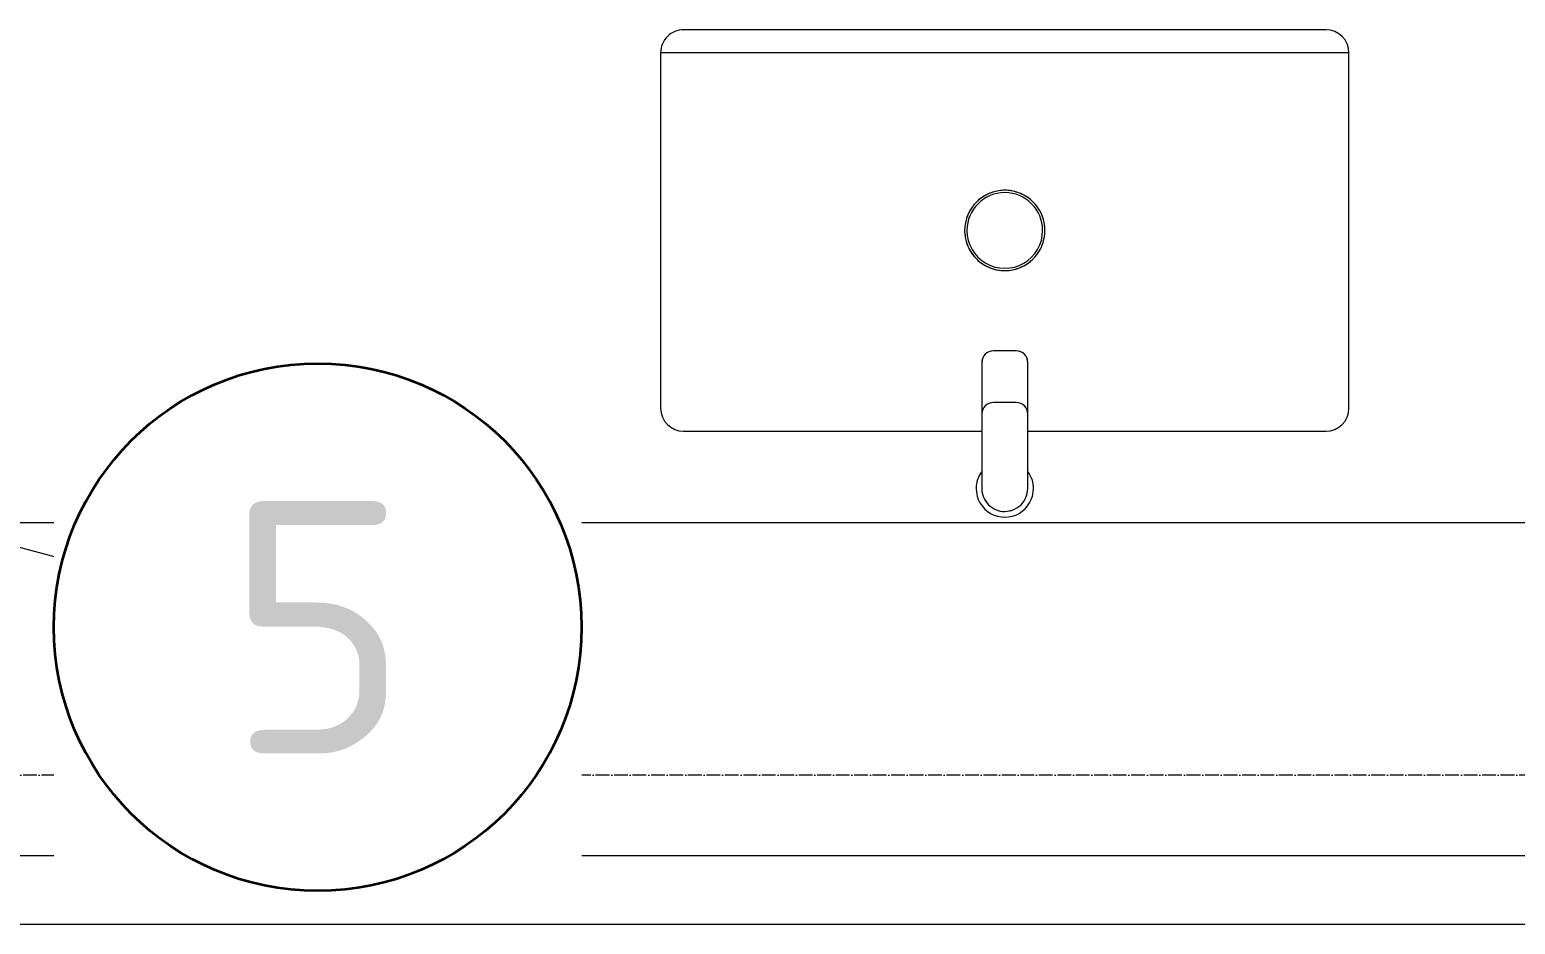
# Model space of a CAD drawing. Header units: millimetres. Extents: x -5016 to 62834, y -6019 to 88916.
# Drawn here: x 13550 to 14845, y 79870 to 80650 of the extents above; entities that cross this region are included whole.
import ezdxf
from ezdxf.enums import TextEntityAlignment as Align

# ---------------------------------------------------------------- set-up
doc = ezdxf.new("R2010")
doc.units = ezdxf.units.MM
doc.linetypes.add('Осевая 12-2-2', pattern=[16, 12, -2, 0, -2])
for name, color, linetype, lineweight in [('A-GLAZ', 8, 'Continuous', 13), ('I-FURN', 9, 'Continuous', 13), ('P-SANR-FIXT', 9, 'Continuous', 13), ('S-GRID', 8, 'Continuous', 13), ('АР_подложка', 8, 'Continuous', 13), ('ОВ_выноски', 7, 'Continuous', 18), ('ТЗ_ВК_К', 30, 'Continuous', 35)]:
    doc.layers.add(name, color=color, linetype=linetype, lineweight=lineweight)
doc.styles.add('GOST', font='isocpeur.ttf', dxfattribs={"width": 0.9})

# ---------------------------------------------------------------- blocks, each defined once
blk = doc.blocks.new('INT 16 Тумба с раковиной - INT 16 Тумба с раковиной 2-2634517-Планировочное решение')
at = {"layer": 'I-FURN', "color": 39}
blk.add_line((-800, -180), (-200, -180), dxfattribs=at)
blk = doc.blocks.new('INT 16 Смеситель - INT 16 Смеситель-1924648-Планировочное решение')
at = {"layer": 'P-SANR-FIXT', "color": 39}
for p, q in [((-20, 0), (-20, -65)), ((20, -65), (20, 0)), ((-20, -65), (-20, -110)), ((-10, -75), (10, -75)), ((20, -110), (20, -65)), ((-10, -120), (10, -120))]:
    blk.add_line(p, q, dxfattribs=at)
for centre, radius, start, end in [((0, 0), 25, 360, 180), ((0, 0), 20, 90, 180), ((0, 0), 20, 105, 108.5715), ((0, 0), 20, 105, 108.5715), ((0, 0), 20, 360, 90), ((0, 0), 20, 71.4285, 75), ((0, 0), 20, 71.4285, 75), ((0, 0), 20, 56.5621, 60), ((0, 0), 20, 56.5621, 60), ((0, 0), 25, 180, 216.232), ((0, 0), 20, 161.4236, 165), ((0, 0), 20, 161.4236, 165), ((0, 0), 20, 146.5621, 150), ((0, 0), 20, 146.5621, 150), ((0, 0), 20, 30, 33.4379), ((0, 0), 20, 30, 33.4379), ((0, 0), 20, 15, 18.5764), ((0, 0), 20, 15, 18.5764), ((0, 0), 25, 323.768, 360), ((-10, -65), 10, 180, 270), ((-10, -65), 10, 180, 240), ((10, -65), 10, 270, 360), ((10, -65), 10, 285, 315), ((-10, -110), 10, 180, 270), ((-10, -110), 10, 180, 210), ((10, -110), 10, 270, 0), ((10, -110), 10, 330, 0), ((-10, -110), 10, 225, 255)]:
    blk.add_arc(centre, radius, start, end, dxfattribs=at)
blk = doc.blocks.new('INT 16 Раковина - INT 16 Раковина-2634538-Планировочное решение')
at = {"layer": 'P-SANR-FIXT'}
for p, q in [((-20, 175), (-280, 175)), ((280, 175), (20, 175)), ((-300, 155), (-300, -155)), ((300, -155), (300, 155)), ((-280, -175), (280, -175))]:
    blk.add_line(p, q, dxfattribs=at)
at = {"layer": 'P-SANR-FIXT', "flags": 128}
for points in [[(35, 0), (35, 1.4), (34.9, 2.8), (34.7, 4.2), (34.6, 5.6), (34.3, 7), (34, 8.3), (33.6, 9.7), (33.2, 11), (32.8, 12.3), (32.2, 13.6), (31.7, 14.9), (31, 16.2), (30.4, 17.4), (29.7, 18.6), (28.9, 19.8), (28.1, 20.9), (27.2, 22), (26.3, 23.1), (25.4, 24.1), (24.4, 25.1), (23.4, 26.1), (22.3, 27), (21.2, 27.8), (20.1, 28.7), (18.9, 29.5), (17.7, 30.2), (16.5, 30.9), (15.2, 31.5), (14, 32.1), (12.7, 32.6), (11.4, 33.1), (10, 33.5), (8.7, 33.9), (7.3, 34.2), (5.9, 34.5), (4.6, 34.7), (3.2, 34.9), (1.8, 35), (0.4, 35), (-1, 35), (-2.4, 34.9), (-3.8, 34.8), (-5.2, 34.6), (-6.6, 34.4), (-8, 34.1), (-9.3, 33.7), (-10.7, 33.3), (-12, 32.9), (-13.3, 32.4), (-14.6, 31.8), (-15.8, 31.2), (-17.1, 30.6), (-18.3, 29.9), (-19.4, 29.1), (-20.6, 28.3), (-21.7, 27.5), (-22.8, 26.6), (-23.8, 25.6), (-24.8, 24.7), (-25.8, 23.6), (-26.7, 22.6), (-27.6, 21.5), (-28.5, 20.4), (-29.2, 19.2), (-30, 18), (-30.7, 16.8), (-31.3, 15.6), (-31.9, 14.3), (-32.5, 13), (-33, 11.7), (-33.4, 10.4), (-33.8, 9.1), (-34.1, 7.7), (-34.4, 6.3), (-34.6, 4.9), (-34.8, 3.5), (-34.9, 2.2), (-35, 0.8), (-35, 0)], [(-35, 0), (-35, -1.4), (-34.9, -2.8), (-34.7, -4.2), (-34.6, -5.6), (-34.3, -7), (-34, -8.3), (-33.6, -9.7), (-33.2, -11), (-32.8, -12.3), (-32.2, -13.6), (-31.7, -14.9), (-31, -16.2), (-30.4, -17.4), (-29.7, -18.6), (-28.9, -19.8), (-28.1, -20.9), (-27.2, -22), (-26.3, -23.1), (-25.4, -24.1), (-24.4, -25.1), (-23.4, -26.1), (-22.3, -27), (-21.2, -27.8), (-20.1, -28.7), (-18.9, -29.5), (-17.7, -30.2), (-16.5, -30.9), (-15.2, -31.5), (-14, -32.1), (-12.7, -32.6), (-11.4, -33.1), (-10, -33.5), (-8.7, -33.9), (-7.3, -34.2), (-5.9, -34.5), (-4.6, -34.7), (-3.2, -34.9), (-1.8, -35), (-0.4, -35), (1, -35), (2.4, -34.9), (3.8, -34.8), (5.2, -34.6), (6.6, -34.4), (8, -34.1), (9.3, -33.7), (10.7, -33.3), (12, -32.9), (13.3, -32.4), (14.6, -31.8), (15.8, -31.2), (17.1, -30.6), (18.3, -29.9), (19.4, -29.1), (20.6, -28.3), (21.7, -27.5), (22.8, -26.6), (23.8, -25.6), (24.8, -24.7), (25.8, -23.6), (26.7, -22.6), (27.6, -21.5), (28.5, -20.4), (29.2, -19.2), (30, -18), (30.7, -16.8), (31.3, -15.6), (31.9, -14.3), (32.5, -13), (33, -11.7), (33.4, -10.4), (33.8, -9.1), (34.1, -7.7), (34.4, -6.3), (34.6, -4.9), (34.8, -3.5), (34.9, -2.2), (35, -0.8), (35, 0)]]:
    blk.add_lwpolyline(points, dxfattribs=at)
at = {"layer": 'P-SANR-FIXT'}
for centre, radius, start, end in [((-280, 155), 20, 90, 180), ((280, 155), 20, 0, 90), ((0, 0), 35, 0, 180), ((0, 0), 33, 360, 180), ((0, 0), 35, 180, 0), ((0, 0), 33, 180, 360), ((-280, -155), 20, 180, 270), ((280, -155), 20, 270, 0)]:
    blk.add_arc(centre, radius, start, end, dxfattribs=at)
blk = doc.blocks.new('INT 20 Окно Прямоугольник 1ст - INT 20 Окно Прямоугольник 1ст 1800-750h-2859856-Планировочное решение')
at = {"layer": 'A-GLAZ'}
for p, q in [((-900, 130), (900, 130)), ((900, 70), (-900, 70))]:
    blk.add_line(p, q, dxfattribs=at)
blk = doc.blocks.new('INT 20 Подоконник - Подоконник внутри-2828335-Планировочное решение')
at = {"layer": 'A-GLAZ'}
blk.add_line((-950, -290), (850, -290), dxfattribs=at)
blk = doc.blocks.new('АР_bath')
at = {"layer": 'S-GRID', "linetype": 'Осевая 12-2-2'}
blk.add_line((18268.2, 4672.6), (-101.7, 4672.6), dxfattribs=at)
at = {"layer": 'A-GLAZ', "rotation": 180}
for name, p in [('INT 20 Подоконник - Подоконник внутри-2828335-Планировочное решение', (16518.2, 4602.6)), ('INT 20 Окно Прямоугольник 1ст - INT 20 Окно Прямоугольник 1ст 1800-750h-2859856-Планировочное решение', (16568.2, 4672.6))]:
    blk.add_blockref(name, p, dxfattribs=at)
at = {"layer": 'I-FURN', "color": 39, "rotation": 180}
blk.add_blockref('INT 16 Тумба с раковиной - INT 16 Тумба с раковиной 2-2634517-Планировочное решение', (16068.2, 5122.6), dxfattribs=at)
at = {"layer": 'P-SANR-FIXT', "rotation": 180}
blk.add_blockref('INT 16 Раковина - INT 16 Раковина-2634538-Планировочное решение', (16568.2, 5147.6), dxfattribs=at)
at = {"layer": 'P-SANR-FIXT', "color": 39, "rotation": 180}
blk.add_blockref('INT 16 Смеситель - INT 16 Смеситель-1924648-Планировочное решение', (16568.2, 4922.6), dxfattribs=at)

msp = doc.modelspace()

# ---------------------------------------------------------------- block references
at = {"layer": 'АР_подложка'}
msp.add_blockref('АР_bath', (-2168, 75327), dxfattribs=at)

# ---------------------------------------------------------------- next in the draw order: linework, layer by layer
at = {"layer": 'ОВ_выноски'}
msp.add_lwpolyline([(13050, 80330), (13579.2, 80188.2)], dxfattribs=at)

# ---------------------------------------------------------------- next in the draw order: wipeouts: each hides what was drawn before it
msp.add_wipeout([(13571.3, 79898.7), (14031.3, 79898.7), (14031.3, 80358.7), (13571.3, 80358.7)])

# ---------------------------------------------------------------- next in the draw order: linework, layer by layer
at = {"layer": 'ТЗ_ВК_К'}
msp.add_circle((13801.3, 80128.7), 230, dxfattribs=at)

# ---------------------------------------------------------------- next in the draw order: texts
at = {"layer": 'ТЗ_ВК_К', "style": 'GOST'}
msp.add_text('5', height=220, dxfattribs=at).set_placement((13801.3, 80128.7), align=Align.MIDDLE_CENTER)

doc.saveas('drawing.dxf')
